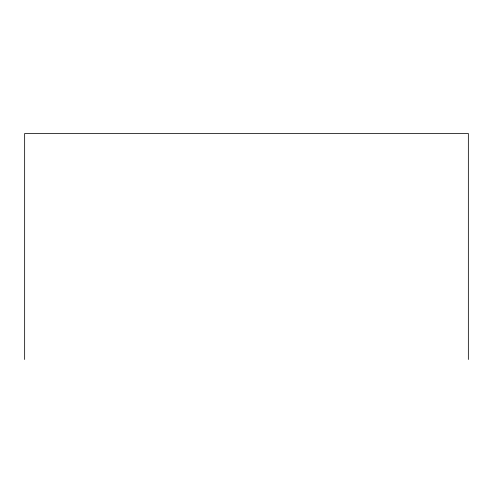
<?xml version="1.0" encoding="UTF-8"?>
<svg xmlns="http://www.w3.org/2000/svg" width="493" height="493" viewBox="0 0 493 493"><rect width="100%" height="100%" fill="white"/><g stroke="black" fill="none" stroke-linecap="round" stroke-linejoin="round"><path stroke-width="0.74" d="M468.35 359.496L468.35 133.504L24.65 133.504L24.65 359.496"/></g></svg>
